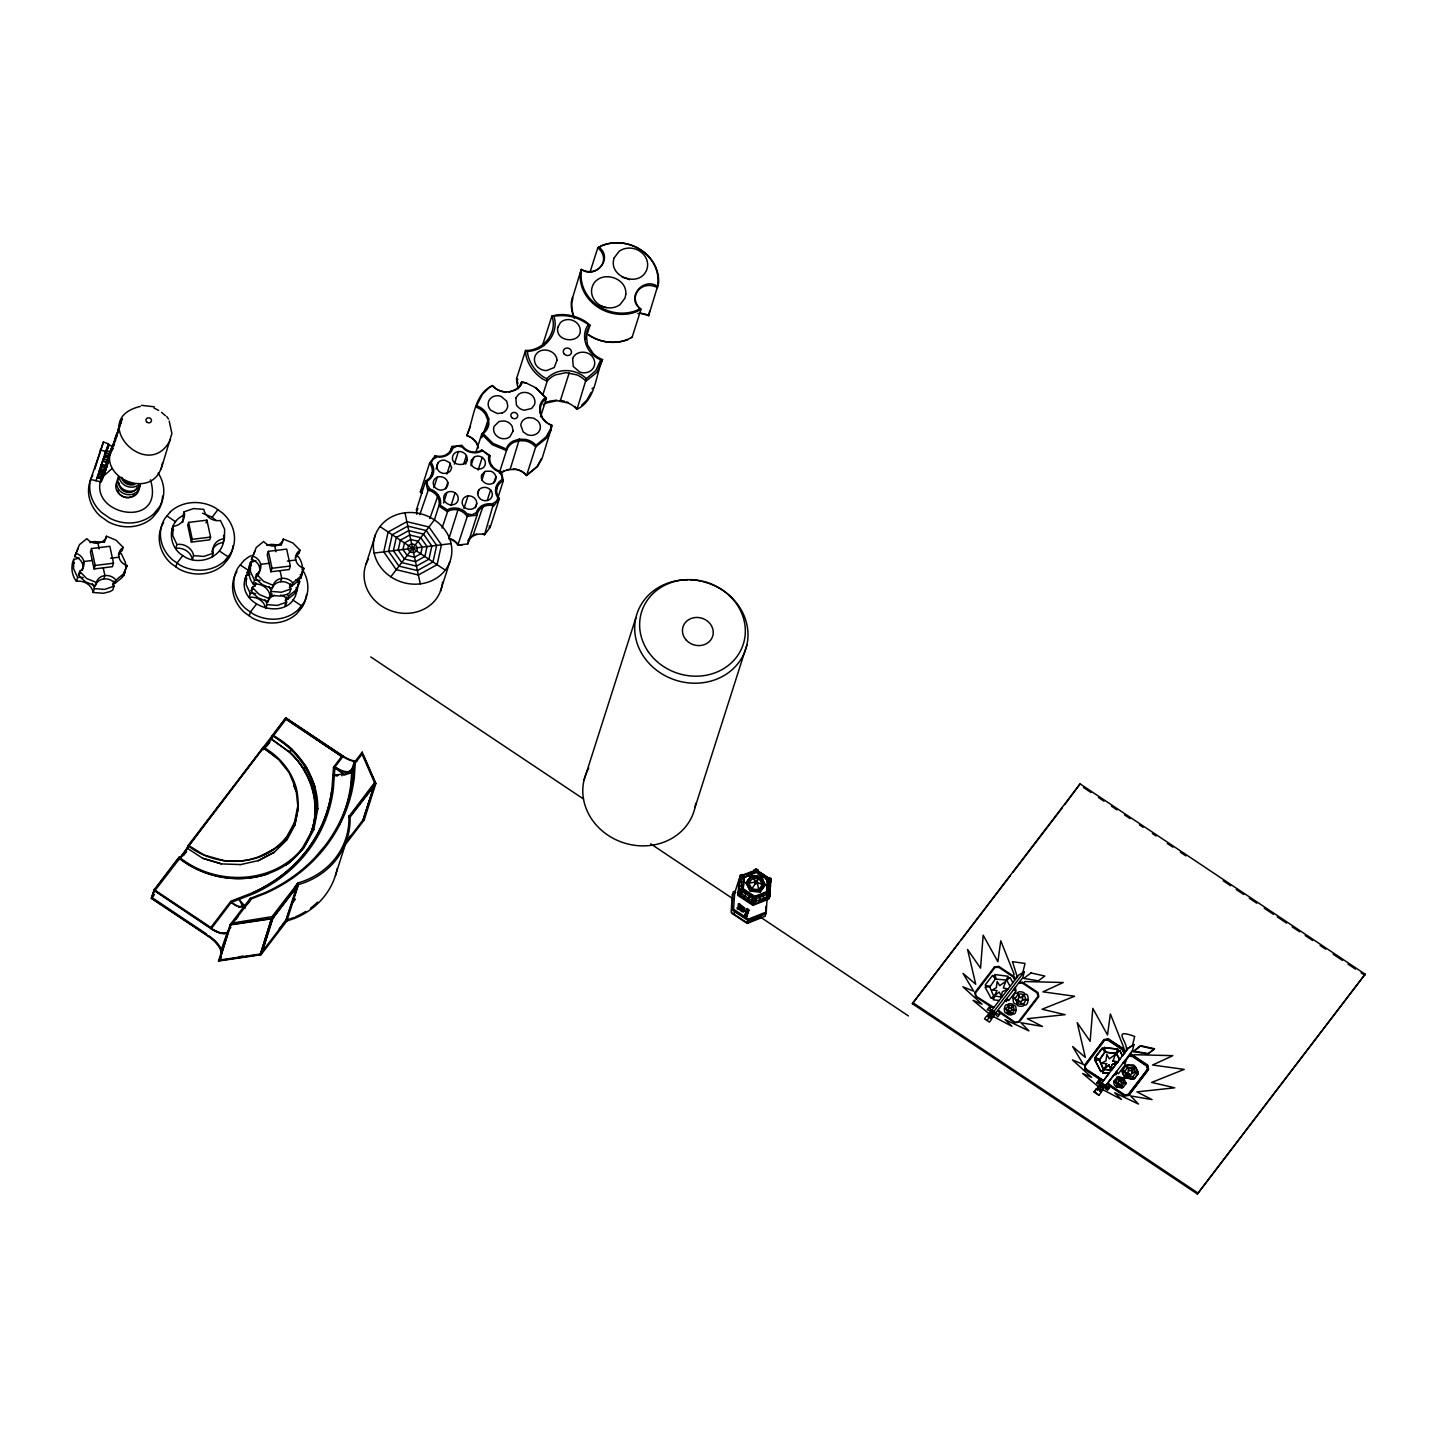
<?xml version="1.0" encoding="UTF-8"?>
<svg xmlns="http://www.w3.org/2000/svg" width="1437" height="1437" viewBox="0 0 1437 1437"><rect width="100%" height="100%" fill="white"/><g stroke="black" fill="none" stroke-linecap="round" stroke-linejoin="round"><path stroke-width="1.5" d="M739.893 907.034L738.205 904.035L740.055 905.903L739.031 903.532L744.546 908.094L744.797 910.501M421.454 493.358A13.58 12.143 17.7 0 0 420.412 491.849L429.591 463.091L435.231 455.709A13.58 12.143 17.7 0 0 451.972 446.494L461.942 445.272A13.58 12.143 17.7 0 0 481.7 450.015L488.885 455.601L488.652 456.715A14.855 13.292 17.7 0 0 499.25 471.803L501.854 475.845L502.124 479.707L501.082 480.299A14.855 13.292 17.7 0 0 497.364 497.13L498.046 498.136L496.178 501.495L492.155 503.938A14.855 13.292 17.7 0 0 476.294 512.668L472.037 514.787L467.097 513.799A14.855 13.292 17.7 0 0 448.38 509.309L442.039 528.062M746.737 914.543L745.552 913.196L746.953 914.794M506.956 469.701L516.278 469.432A16.993 15.214 17.7 0 1 526.571 475.485L535.678 446.997L536.019 445.236L534.366 443.602A17.927 16.041 17.7 0 0 525.744 439.435L519.35 439.165L510.225 469.163L504.603 470.869A16.993 15.214 17.7 0 0 502.178 472.396M747.366 910.411C751.443 912.872 744.815 910.555 746.809 911.866M756.149 896.347L755.952 901.376L756.096 898.736L766.639 894.532L767.951 896.58L765.274 892.718L762.059 894.461L763.945 898.179L759.939 899.778L759.185 895.143L756.149 896.347L755.108 903.568M747.617 911.759L747.833 913.303M343.694 775.244L350.736 772.926L353.897 762.975L362.178 752.144L361.89 754.694M993.865 996.021L991.135 998.374L985.099 987.147L986.213 986.716L985.243 984.92L992.536 975.4L995.338 979.064L989.806 987.039L993.506 995.787L1001.823 997.116M994.709 996.577L993.201 999.757L999.218 1000.529M996.164 978.741L994.745 974.555L1008.073 976.262L1006.169 980.016L995.338 979.064M1006.151 999.398L1006.529 1001.445L1004.75 1001.23M1006.852 998.481L1008.738 1000.619L1016.031 991.081L1015.366 987.363M1095.802 1059.895L1094.958 1057.704L1102.269 1048.166L1105.071 1051.848L1099.413 1060.219L1103.113 1068.966L1111.43 1070.296L1117.824 1061.709M1104.424 1047.447L1104.263 1048.848L1104.424 1047.447L1117.752 1049.154L1117.609 1050.537L1115.759 1053.195L1104.927 1052.243L1103.221 1049.082M1102.808 1072.9L1102.969 1071.535L1102.808 1072.936L1108.951 1073.313M1098.838 1088.258L1097.383 1088.366L1099.898 1084.755C1105.592 1086.695 1102.341 1089.803 1104.083 1085.671L1107.029 1087.629L1106.131 1089.066L1107.406 1089.947C1110.585 1088.923 1109.22 1084.019 1107.46 1087.342L1105.466 1085.977L1114.358 1074.373L1116.136 1074.607L1115.795 1072.397M768.921 898.969L752.934 905.346L737.989 895.502L739.049 879.282L734.666 893.006L733.606 909.226L748.551 919.069L764.538 912.693M744.617 896.005L747.527 892.269L744.671 890.401L740.881 893.545L742.821 891.856L752.683 898.359L752.198 900.783L753.204 896.023L750.365 894.137L748.354 898.466L750.186 894.694L743.091 890.006L743.881 877.666L756.401 871.72L767.753 879.21L766.711 891.102L770.322 892.97L770.196 895L769.19 898.143L753.204 904.52L738.259 894.676L740.306 875.313L742.3 874.522L745.408 877.055L748.623 875.313L746.054 873.714L748.443 875.851C754.497 877.163 748.982 870.535 750.886 872.977L751.479 874.63M738.852 888.623L739.408 886.234L743.558 884.833L739.606 886.252L738.852 888.623L738.762 893.113L740.738 894.191M743.18 888.461L739.39 889.503L738.384 892.646L741.294 888.982L741.977 878.276L740.127 878.151L738.905 884.545L739.929 878.133L743.953 878.672L740.181 877.342L740.306 875.313L743.881 877.666L745.408 877.055M739.804 876.893L739.875 878.941M743.755 881.743L739.66 882.174L738.259 894.676M744.671 890.401L741.133 892.772L739.265 891.533L743.091 890.006L744.222 876.588M766.711 891.102L766.622 892.646L770.196 895L768.202 895.808L767.107 898.772M765.993 906.208L765.346 916.177L747.168 923.416L732.223 913.573M751.785 895.089L754.461 897.496L766.622 892.646L767.753 879.21M767.017 899.796L766.119 913.734L748.443 920.776L731.918 909.908L733.086 891.964L734.99 891.209M769.442 890.85L769.981 882.749M769.19 898.143L770.322 892.97M767.286 884.384L770.591 885.659L769.585 892.072L771.238 878.779L769.37 877.558L765.993 879.372L767.412 880.306L771.238 878.779L770.106 883.953M766.891 890.563L770.07 893.76L770.142 889.683C762.921 886.036 772.603 888.389 769.388 892.054M770.735 880.36C768.579 886.072 771.938 889.79 768.975 884.905L767.107 884.941M339.312 824.784A174.2 155.897 17.7 0 0 350.844 784.081L351.903 769.19L345.778 773.986L334.354 774.92L334.965 766.927L343.209 756.149A17.711 7.526 37.4 0 0 357.041 760.82M343.587 845.351L363.22 819.701L374.823 783.291L362.07 754.156L355.37 762.921L353.897 762.975L355.19 763.442L353.897 762.975L352.837 777.866L350.844 784.081M362.178 752.144L375.865 783.47L350.053 817.168A80.903 72.389 17.7 0 1 298.447 884.599L286.825 921.027L261.013 954.743L218.532 961.03L230.171 924.584L233.297 922.374L251.259 898.915L265.737 893.257A175.53 157.1 17.7 0 0 354.328 777.543L355.19 763.442M756.634 882.803L755.611 882.049L756.078 883.019M1017.109 1003.26C1010.624 1007.786 1012.941 987.722 1017.971 994.458L1015.079 998.625L1017.719 1003.655C1027.85 1008.056 1028.245 990.847 1017.971 994.458M1017.54 1003.529C1013.66 1006.475 1027.042 1007.858 1022.893 1003.834M1018.402 994.278C1014.253 990.165 1028.156 991.674 1023.539 994.889M1023.324 1003.673C1028.712 1010.588 1030.401 989.446 1023.934 995.158M1133.2 1079.187L1134.422 1078.451L1132.59 1076.726C1118.22 1076.223 1132.715 1079.564 1133.2 1079.187L1125.297 1077.66C1118.83 1070.547 1124.937 1067.44 1126.536 1076.313M1127.38 1065.015L1134.188 1066.398L1133.146 1068.05L1127.578 1067.637L1126.249 1065.464L1122.333 1070.727M1137.673 1073.223C1127.955 1069.864 1142.253 1063.29 1127.291 1065.302M1134.332 1078.738L1138.158 1073.762L1135.895 1072.397L1133.631 1068.05M341.934 775.818L342.24 771.813L334.965 766.927A17.711 7.526 37.4 0 0 351.957 769.136M1007.463 1012.546C1002.361 1016.013 1004.373 1000.421 1008.217 1005.702L1005.918 1008.918L1007.93 1012.869C1015.743 1016.372 1016.246 1002.99 1008.217 1005.702M1007.786 1012.762C1004.732 1015.007 1015.133 1016.21 1011.953 1013.049M1008.558 1005.577C1005.361 1002.343 1016.175 1003.637 1012.546 1006.098M1012.277 1012.923C1016.408 1018.348 1017.935 1001.93 1012.851 1006.313M1113.711 1081.253L1117.232 1077.409L1117.878 1078.72L1114.124 1081.522M1114.178 1081.36L1115.597 1081.594L1117.519 1086.049C1120.07 1083.767 1124.075 1088.869 1121.632 1085.941L1117.609 1085.761M1116.836 1086.947L1122.171 1087.629L1116.747 1087.216L1116.998 1085.33C1116.01 1089.587 1111.052 1079.69 1115.615 1081.81L1116.926 1085.6M1116.818 1077.121L1123.86 1078.037L1125.979 1083.749L1124.237 1082.941C1124.075 1076.313 1115.399 1078.774 1115.633 1081.486M1122.081 1087.917L1122.566 1087.306M756.401 871.72L756.042 872.816L756.293 868.936L753.886 871.469L754.299 869.726L756.293 868.936L758.161 870.175L757.64 873.211L760.317 875.618M745.48 915.89L747.024 916.177L745.516 915.064M745.839 916.123C747.132 917.956 747.707 912.782 747.132 915.549M747.976 910.609C751.659 910.357 743.252 907.663 748.928 910.232M745.462 914.686L745.623 913.501L747.456 914.686M745.21 914.327L747.132 915.135M746.683 909.908L746.917 908.956M1115.381 1054.471L1109.31 1058.835L1106.813 1054.417L1105.969 1060.847L1101.892 1063.003M745.354 914.327L746.126 914.902M747.905 910.016L747.258 909.298L747.976 910.178M1132.931 1068.733L1129.787 1071.014L1128.548 1068.661L1128.063 1072.074L1125.907 1073.331L1128.35 1073.601L1125.907 1073.331M542.701 395.265L547.174 381.236A25.094 22.453 17.7 0 1 555.347 374.913L565.962 372.65L576.902 374.877A25.094 22.453 17.7 0 1 585.991 381.182L597.002 372.219L602.534 359.591L600.756 359.843L595.744 370.71L586.35 378.667L577.027 409.258A25.094 22.453 17.7 0 0 567.938 402.953L556.999 400.707L546.401 402.989A25.094 22.453 17.7 0 0 543.312 404.677M1121.974 1079.798L1119.495 1081.54L1118.579 1079.654L1118.148 1082.348L1116.459 1083.3L1118.363 1083.534L1116.459 1083.3M744.546 908.094L744.258 910.25M746.647 912.729L748.03 913.016M747.725 913.716L745.929 911.669L748.138 912.369M291.082 749.431L289.825 752.234C310.877 772.37 320.954 803.463 311.488 831.592C326.81 795.451 305.255 753.455 272.078 735.78L285.819 717.835L343.209 756.149M313.769 829.814L317.846 808.618M751.443 903.154L753.204 896.023M757.461 873.75L758.161 870.175M294.513 822.485L297.818 805.834M294.783 825.359L298.088 808.636L295.968 788.895M298.142 808.438L294.854 825.179L286.933 839.873M262.899 749.288L263.348 747.204A68.707 61.486 17.7 0 1 296.471 788.805C300.315 805.6 297.046 823.329 286.915 837.322C263.312 867.05 216.843 868.307 187.978 845.657L272.294 735.618L271.773 738.636L263.294 749.809M434.261 520.374L438.842 505.986L440.584 504.118A14.855 13.292 17.7 0 0 429.986 489.029L427.4 484.987L427.112 481.126L428.154 480.533A14.855 13.292 17.7 0 0 431.872 463.684L431.19 462.678L433.058 459.337L437.082 456.894A14.855 13.292 17.7 0 0 452.942 448.146L457.2 446.045L462.139 447.015A14.855 13.292 17.7 0 0 480.856 451.505L481.916 450.949M1016.408 978.058L1016.911 975.741L1012.438 961.676L1025.03 963.437L1022.767 972.651M747.366 913.86C747.869 914.974 743.647 909.154 747.779 912.746M78.981 557.807A13.777 12.34 17.7 0 1 73.754 559.316C70.575 566.447 71.634 575.177 76.43 581.338A13.777 12.34 17.7 0 1 93.118 592.475L103.374 593.265L109.913 591.631L112.787 590.05L114.008 586.188A13.777 12.34 17.7 0 1 113.846 581.087M73.754 559.316L73.538 568.657L77.67 577.476L76.43 581.338M82.268 570.435A11.209 10.041 17.7 0 0 74.634 556.55L78.352 548.036M74.634 556.55L79.43 544.695L86.849 538.641A11.209 10.041 17.7 0 0 97.914 543.168L99.171 548.97M98.542 475.593L98.003 477.282L101.578 478.144L101.901 476.725M102.656 474.767L103.302 472.737L99.728 471.875L99.081 473.905L102.656 474.767L107.434 465.408L102.745 477.353L97.447 476.096M100.949 468.067L100.267 470.186L103.841 471.049L108.763 461.241L103.931 473.635L98.632 472.36M150.454 479.886C166.979 534.097 74.832 513.332 106.248 469.127L103.751 473.617M104.524 468.929L104.829 467.492M106.212 463.181L103.841 471.049M104.075 458.295L103.248 460.846L106.823 461.69L107.146 460.271M99.854 468.552L105.152 469.827L106.266 465.732M101.237 464.241L106.536 465.516L109.499 458.978M105.278 454.523L104.703 456.283L108.278 457.146L108.601 455.709M106.536 465.516L109.589 457.559M114.547 443.153L110.038 451.649L106.464 450.787L105.835 452.745L109.41 453.607L111.888 448.308L111.314 450.086M102.961 458.78L108.278 460.056L109.374 455.996M104.165 455.008L109.481 456.283L113.002 447.985L112.427 449.745M122.091 575.788A13.777 12.34 17.7 0 1 123.923 575.501L124.588 572.465M110.559 558.239L118.948 557.215A11.209 10.041 17.7 0 0 127.103 565.531L123.384 574.028L115.966 580.081L114.888 583.422A11.209 10.041 17.7 0 0 103.823 578.913A11.209 10.041 17.7 0 0 95.237 585.847L85.663 581.877L80.472 577.44L78.55 574.71L79.628 571.351A11.209 10.041 17.7 0 0 83.867 561.508L92.237 560.484M114.242 442.955C91.483 477.138 155.573 503.938 162.489 462.912M161.142 469.001L171.883 433.471L169.225 421.077M173.015 526.337L172.799 535.678L176.931 544.497A13.777 12.34 17.7 0 1 193.6 555.634L203.874 556.442L213.269 553.209A13.777 12.34 17.7 0 1 224.406 538.677L224.639 529.319L220.49 520.517A13.777 12.34 17.7 0 1 203.82 509.381L193.546 508.572L184.152 511.788A13.777 12.34 17.7 0 1 173.015 526.337L171.775 530.199A13.777 12.34 17.7 0 0 173.608 529.93M249.966 574.549A13.777 12.34 17.7 0 1 246.374 575.321L246.158 584.661L250.289 593.481L249.068 597.343A13.777 12.34 17.7 0 1 265.737 608.48L266.977 604.618A13.777 12.34 17.7 0 0 264.983 599.732M249.212 573.309A11.209 10.041 17.7 0 0 247.254 572.555L250.99 564.058M247.254 572.555L252.05 560.699M255.822 560.61A13.777 12.34 17.7 0 1 250.595 562.118C247.415 569.268 248.457 577.997 253.271 584.14A13.777 12.34 17.7 0 1 269.94 595.277L280.215 596.086L286.753 594.451L289.609 592.87L290.849 589.008A13.777 12.34 17.7 0 1 290.687 583.889M250.595 562.118L250.361 571.477L254.511 580.279L253.271 584.14M258.175 574.89A11.209 10.041 17.7 0 0 251.475 559.352L255.193 550.856M251.475 559.352L256.271 547.497L263.672 541.462A11.209 10.041 17.7 0 0 274.754 545.97L275.994 551.772M297.208 588.469C293.202 626.568 228.393 605.426 247.847 572.501M295.968 579.722A11.209 10.041 17.7 0 0 299.722 581.536L296.004 590.05L288.586 596.086L287.508 599.445A11.209 10.041 17.7 0 0 280.592 595.134M298.932 578.59A13.777 12.34 17.7 0 1 300.746 578.321L301.429 575.267M300.746 578.321C303.925 571.172 302.884 562.442 298.07 556.299A13.777 12.34 17.7 0 1 296.22 556.46M287.4 561.041L295.771 560.017A11.209 10.041 17.7 0 0 303.943 568.333L300.207 576.848L292.807 582.883L291.729 586.242A11.209 10.041 17.7 0 0 280.664 581.716A11.209 10.041 17.7 0 0 272.06 588.649L262.486 584.697L257.295 580.243L255.391 577.512L256.451 574.171A11.209 10.041 17.7 0 0 260.69 564.328L269.078 563.304M478.503 447.985L476.276 442.722A16.993 15.214 17.7 0 0 466.791 435.573C474.174 418.868 473.527 394.582 492.442 385.475A16.993 15.214 17.7 0 0 502.734 391.529L505.986 392.085M475.863 452.368L481.718 434.046A16.993 15.214 17.7 0 0 487.7 425.011L487.592 419.478L485.365 414.215A16.993 15.214 17.7 0 0 475.898 407.084L482.401 394.295L488.993 387.81L492.532 385.87L494.166 387.505A17.927 16.041 17.7 0 0 502.788 391.672L509.183 391.96L515.111 390.163A17.927 16.041 17.7 0 0 521.541 384.146L522.421 382.206L526.571 383.212L535.839 387.756L546.401 398.426L540.546 416.748M637.83 313.571A15.071 13.49 17.7 0 1 648.662 315.637L658.559 283.179A39.607 35.44 17.7 0 0 602.049 245.44L597.792 247.793A15.071 13.49 17.7 0 1 603.378 256.684C604.726 263.779 599.031 270.533 592.08 271.449A15.071 13.49 17.7 0 1 581.249 269.384L571.333 301.842A39.607 35.44 17.7 0 0 574.459 318.493M572.68 299.004L571.89 302.614A38.835 34.757 17.7 0 0 573.543 315.404M590.158 271.719L597.792 247.793L602.57 245.529A38.835 34.757 17.7 0 1 657.984 282.532L657.571 287.705A15.071 13.49 17.7 0 0 646.74 285.64C639.788 286.556 634.094 293.31 635.441 300.405A15.071 13.49 17.7 0 0 641.028 309.296L636.771 311.649A39.607 35.44 17.7 0 1 580.261 273.91L581.249 269.384L581.195 273.443A38.835 34.757 17.7 0 0 636.609 310.446L640.022 308.56L641.028 309.296L632.118 337.228L627.304 339.617A38.835 34.757 17.7 0 1 588.901 335.072M535.552 387.756L546.401 398.426A16.993 15.214 17.7 0 0 540.42 407.461L540.51 412.976L542.737 418.239A16.993 15.214 17.7 0 0 552.203 425.388L542.108 458.403L537.582 466.522L526.571 475.485L524.685 473.438A17.585 15.735 17.7 0 0 516.242 469.342L513.099 468.947M545.431 397.564L543.743 398.965A17.927 16.041 17.7 0 0 539.719 406.599L539.827 412.419L542.18 417.969A17.927 16.041 17.7 0 0 549.185 424.238L551.377 425.172L550.551 428.909L546.132 436.83L536.019 445.236M544.174 345.563L542.899 344.179L551.862 316.104L556.712 314.883A39.607 35.44 17.7 0 1 586.17 321.96L590.014 325.265A25.094 22.453 17.7 0 0 586.26 334.534L587.392 344.646L593.212 353.592A25.094 22.453 17.7 0 0 602.534 359.591C595.259 376.171 595.798 400.258 577.027 409.258L574.944 406.491M649.65 311.11L648.662 315.637L641.333 313.41M179.769 857.404L179.266 859.47L188.696 845.549L204.216 855.033L222.214 860.206M1126.141 1050.86C1129.159 1042.669 1110.37 1027.563 1134.673 1036.436L1132.482 1045.453M458.421 508.464L448.865 538.767A13.58 12.143 17.7 0 1 457.864 545.126L467.815 543.904A13.58 12.143 17.7 0 1 484.556 534.69L490.197 527.325L499.393 498.549A13.58 12.143 17.7 0 1 503.309 480.766L501.333 471.57A13.58 12.143 17.7 0 1 490.143 455.655L481.7 450.015M1110.891 1069.254L1108.879 1065.051L1110.891 1069.254L1112.04 1064.637L1117.555 1062.177L1112.04 1064.637M747.348 908.687L748.461 909.675M991.853 1010.157L1018.761 975.004L1024.24 971.789L1022.767 977.681L995.859 1012.834M1124.973 1060.506L1125.872 1061.763L1124.686 1062.428L1132.374 1050.86L1133.973 1044.591L1128.404 1048.004M1129.554 1074.158L1127.452 1075.9L1129.554 1074.158L1130.524 1076.421C1129.123 1072.882 1138.068 1072.541 1131.691 1072.056M1119.243 1084.127C1115.507 1087.378 1120.195 1081.594 1120.034 1085.743C1122.908 1082.42 1120.591 1082.259 1123.015 1082.69M744.348 910.052L743.216 911.309C739.013 907.034 739.247 909.172 741.546 908.435L743.109 910.16L741.133 909.136M744.42 910.699L744.132 911.633L744.707 910.753M158.16 473.096A37.38 33.446 17.7 0 1 159.453 506.902L153.849 513.763A37.38 33.446 17.7 0 1 109.374 517.949L101.506 512.362A37.38 33.446 17.7 0 1 90.657 479.437L103.446 441.949L108.529 443.979L106.787 449.476M94.716 469.27L103.446 441.949M95.974 480.712L108.529 443.979M102.332 463.756L101.596 466.019L105.17 466.881L107.649 461.582L106.985 463.63M107.811 448.685L108.996 444.949L112.499 446.35M101.578 478.144L102.117 476.455M106.823 461.69L107.649 459.157M108.278 457.146L108.835 455.385M109.41 453.607L110.038 451.649M104.057 472.845L104.596 471.156M105.781 467.438L106.32 465.75M108.278 460.056L108.907 458.044L103.608 456.768M109.481 456.283L110.038 454.505L104.739 453.248L107.901 445.937M112.122 448.003L115.625 439.776L115.086 441.464M113.846 442.596L113.307 444.284L116.81 436.058L116.271 437.746M118.84 426.933L119.415 425.154M90.657 479.437L101.273 481.988L105.17 472.522L102.674 476.994M120.6 424.149L121.247 422.155L118.732 426.645M82.789 564.867L83.867 561.508A11.209 10.041 17.7 0 0 75.712 553.191M91.519 548.539L90.423 552.024L94.07 568.944L112.391 566.699L113.505 563.214L109.859 546.294L91.519 548.539L95.183 565.459L94.07 568.944M118.391 554.987A11.209 10.041 17.7 0 1 122.109 550.712L123.187 547.371L116.074 540.186L106.518 536.235L105.44 539.576A11.209 10.041 17.7 0 1 104.739 541.318M93.118 592.475L94.339 588.595A13.777 12.34 17.7 0 0 92.363 583.727M95.237 585.847L96.297 582.488A11.209 10.041 17.7 0 1 104.901 575.554A11.209 10.041 17.7 0 1 115.966 580.081M103.823 578.913L104.901 575.554L103.23 567.831M123.923 575.501L125.145 571.639M127.103 565.531L122.307 577.387L114.888 583.422M182.625 522.385A13.777 12.34 17.7 0 0 182.912 515.649L184.152 511.788M176.931 544.497L175.691 548.359A13.777 12.34 17.7 0 1 192.378 559.496L193.6 555.634M188.606 522.403L187.726 525.17L191.372 542.09L209.694 539.845L210.574 537.079L206.928 520.158L188.606 522.403L192.253 539.324L191.372 542.09M175.853 566.825L177.074 563.017L182.804 555.544C198.288 567.543 226.669 556.55 223.543 535.283M206.048 522.924L206.928 520.158M212.047 557.089L213.269 553.209M224.406 538.677L223.184 542.539A13.777 12.34 17.7 0 0 211.868 551.988M226.812 560.574L228.034 556.766L219.448 551.036M246.374 575.321L245.152 579.183A13.777 12.34 17.7 0 0 246.966 578.913M220.849 953.791A17.711 7.526 37.4 0 0 208.67 936.529L151.28 898.215L154.028 890.132L211.419 928.446A18.178 7.724 37.4 0 0 226.777 932.9M154.262 890.293L151.729 898.269L154.262 890.293L179.23 857.063C214.796 886.09 273.156 885.048 302.704 847.866L301.411 850.039L312.853 829.275M152.699 898.035L206.533 933.978M274.449 595.349A11.209 10.041 17.7 0 0 267.857 601.852L258.283 597.9L253.092 593.445L251.17 590.715L252.247 587.374A11.209 10.041 17.7 0 0 255.966 583.099M259.63 567.687L260.69 564.328A11.209 10.041 17.7 0 0 252.535 556.011M268.36 551.359L267.246 554.844L270.892 571.764L289.232 569.519L290.328 566.034L286.681 549.114L268.36 551.359L272.006 568.28L270.892 571.764M249.23 615.808L250.433 612L256.163 604.528M331.983 788.949A157.477 140.934 17.7 0 1 252.517 892.754L230.926 901.143L210.844 927.476L155.16 890.293L187.636 848.171L178.08 860.17L178.871 857.655M178.314 860.332L179.23 857.063L153.813 890.275L211.149 928.805A18.178 7.724 37.4 0 0 226.489 933.278L227.297 932.595L221.047 950.342A18.178 7.724 37.4 0 0 208.742 936.331L151.28 898.215M295.232 557.79A11.209 10.041 17.7 0 1 298.95 553.532L300.028 550.173L292.914 543.006L283.34 539.055L282.281 542.396A11.209 10.041 17.7 0 1 281.58 544.138M240.141 864.535L221.226 863.906L202.976 858.464L187.169 848.153L263.348 747.204M267.857 601.852L268.917 598.51A11.209 10.041 17.7 0 1 272.042 593.84M269.94 595.277L271.18 591.415A13.777 12.34 17.7 0 0 269.186 586.53M272.06 588.649L273.138 585.308A11.209 10.041 17.7 0 1 281.724 578.375A11.209 10.041 17.7 0 1 292.807 582.883M280.664 581.716L281.724 578.375L280.071 570.633M286.466 597.091A13.777 12.34 17.7 0 0 286.628 602.193L285.406 606.073A13.777 12.34 17.7 0 1 285.083 604.366M299.722 581.536L294.926 593.391L287.508 599.445M303.943 568.333L299.147 580.189L291.729 586.242M300.171 609.557L301.393 605.749L292.825 600.019M295.914 789.075L289.16 772.747L277.916 758.628L263.474 747.887L277.862 758.826M315.224 787.207L306.297 766.729L291.675 748.911L273.479 735.636C299.668 750.383 318.206 778.261 317.793 808.797M286.107 719.147L341.737 756.509L286.107 719.147L273.425 735.816M219.484 960.545L230.764 924.368L219.484 960.545L260.313 954.509L271.593 918.315L260.313 954.509M221.496 959.359L218.532 961.03L221.208 957.545M233.117 922.913L272.006 916.644L298.088 882.911A79.61 71.257 17.7 0 0 348.922 816.539L374.536 782.698L375.865 783.47L364.244 819.898L342.509 848.297M290.274 751.928L291.028 749.36L289.861 752.305L271.431 739.085L272.581 736.139M248.852 902.598L250.182 898.448L264.929 892.682A174.2 155.897 17.7 0 0 315.08 857.422L324.852 845.944A174.2 155.897 17.7 0 0 352.837 777.866L354.328 777.543M366.148 563.843L375.452 534.672M271.827 917.183L272.635 918.297L261.013 954.743L260.115 953.899M285.406 900.514L297.872 885.569L272.994 918.045L261.606 953.773L271.647 919.698M343.425 773.968L333.546 767.089L331.929 789.129A157.477 140.934 17.7 0 1 252.463 892.934M294.854 887.114L297.728 883.037L298.447 884.599L272.635 918.297L230.171 924.584L250.182 898.448L251.259 898.915L247.236 904.466M260.923 953.324L285.801 920.83L297.19 885.12M297.872 885.569L285.801 920.83M332.953 775.297L337.318 776.016M430.759 477.156L432.088 473.042L433.453 472.935M419.784 514.715L428.747 488.724M436.094 469.037L438.105 462.714M433.884 487.718L437.243 477.192M450.015 452.655L451.972 446.494L453.194 447.051M429.807 518.559L438.195 494.957M350.718 772.944L351.903 769.19M446.925 473.994L450.284 463.45M445.757 488.796L447.787 482.473C446.656 477.389 439.884 474.964 435.716 478.036A7.419 6.646 17.7 0 0 438.195 489.586C442.776 491.598 449.009 487.736 447.787 482.473M454.361 464.187L458.385 451.541M443.584 502.968L446.943 492.442M463.702 463.989L466.378 455.565L465.354 454.11A7.419 6.646 17.7 0 0 452.871 455.637C449.045 467.384 471.623 467.51 466.432 455.619M451.056 505.501L455.08 492.873C451.074 489.909 444.069 491.957 443.656 497.346A7.419 6.646 17.7 0 0 454.254 504.405C459.301 502.734 459.535 495.406 455.08 492.873M465.642 464.133L466.989 459.912M335.36 875.762L346.982 839.316M470.995 465.75L473.689 457.325M481.754 437.8L488.706 418.706L486.371 413.155A17.927 16.041 17.7 0 0 479.347 406.869L477.156 405.952M363.256 755.233L375.434 783.093L363.417 819M374.608 783.991L363.22 819.701M463.935 508.59L467.977 495.963C472.935 495.19 478.234 500.148 476.383 505.195A7.419 6.646 17.7 0 1 463.882 506.722C460.109 503.058 462.768 496.25 467.977 495.963M478.198 470.043L482.221 457.415M440.458 591.2L449.781 562.011A39.607 35.44 17.7 0 0 404.947 512.811A39.607 35.44 17.7 0 0 383.122 570.202A39.607 35.44 17.7 0 0 449.781 562.011M481.934 480.12L484.61 471.695M477.551 494.166L478.898 489.945C482.149 485.796 489.263 486.892 491.616 491.454A7.419 6.646 17.7 0 1 484.538 500.687C479.563 500.381 475.593 494.22 478.898 489.945M475.396 507.764L476.743 503.561M467.815 543.904L476.994 515.129A13.58 12.143 17.7 0 1 493.753 505.914L499.393 498.549L498.046 498.136M520.338 385.96L521.631 381.883L526.66 383.104M487.215 500.525L490.592 489.999M493.879 482.886L495.891 476.581M499.322 472.971L506.471 450.571A16.993 15.214 17.7 0 1 513.692 442.362L519.314 440.656L525.367 440.925A16.993 15.214 17.7 0 1 535.678 446.997L546.689 438.016L551.215 429.914L551.377 425.172M498.064 497.22L503.309 480.766L502.124 479.707M560.25 400.941L569.214 372.866M585.542 339.294L590.014 325.265L585.38 322.66A37.865 33.877 17.7 0 0 557.215 315.906L551.862 316.104C558.185 332.989 542.845 351.005 525.547 350.466L516.601 378.542A29.728 26.602 17.7 0 0 518.506 388.762M583.925 780.542L635.837 617.892M694.951 807.684L746.863 645.051M740.181 877.342L739.372 880.504M741.797 876.085L742.3 874.522M733.678 914.255L734.145 912.8M741.133 892.772L740.235 895.772M745.983 882.983L751.497 875.259L761.107 876.336L765.22 885.156L759.922 892.179L750.294 891.102L745.983 882.983L751.497 875.259M740.163 907.861C738.959 903.945 748.282 910.968 741.959 911.669L737.001 907.789L740.199 907.771M739.624 908.795L740.72 906.406L744.312 909.082M746.108 891.335L744.456 892.934M744.725 895.862L743.971 898.233M741.115 908.148C744.761 908.885 739.498 906.855 741.061 908.328M743.288 912.046L744.043 910.537L745.444 911.04L738.349 905.4L742.139 907.843M742.282 910.322L742.408 909.28M743.432 909.423C743.18 908.561 743.809 909.01 742.139 910.286M750.294 891.102L746.198 882.282M744.6 910.142L744.132 910.645M748.461 898.323L747.707 900.694M745.354 911.327L742.354 908.974M747.312 914.776L745.336 913.986M766.963 891.551L754.802 896.419L753.204 904.52M765.22 885.156L761.107 876.336M747.294 921.476L746.827 922.931L760.802 917.363L761.376 915.854M761.736 876.57L763.155 877.504L765.382 875.869L761.646 873.409L760.478 875.079M759.922 892.179L765.436 884.438M759.185 895.143L759.939 899.778M763.316 876.947L766.172 878.833L769.37 877.558M765.274 892.718L768.202 895.808M912.351 1003.691L1080.103 783.883L1365.15 974.196L1197.38 1194.003L912.351 1003.691L958.623 943.229M1080.103 783.883L1064.781 804.576M1085.276 1069.793L1084.594 1065.194L1104.245 1039.526L1108.592 1038.987L1124.363 1049.513L1124.255 1052.926L1122.692 1049.369L1108.574 1039.939L1104.784 1040.083L1085.025 1066.218L1085.761 1069.577M1085.043 1066.2L1085.779 1069.541M1084.594 1065.194L1085.276 1069.757L1101.047 1080.319L1103.221 1080.373L1085.941 1069.002M1095.856 1059.734L1099.521 1059.213L1094.958 1057.704M1103.472 1069.2L1099.539 1059.823L1094.832 1059.913L1100.742 1071.553L1101.963 1070.727L1100.742 1071.517M1095.928 1059.5L1094.707 1060.326M1084.414 1065.769L1104.245 1039.526M1094.85 1058.081L1102.269 1048.166M1104.784 1040.083L1108.394 1040.478L1122.513 1049.944L1124.56 1053.141M1099.467 1059.392L1105.071 1051.848M1102.143 1048.543L1103.293 1048.866M1104.065 1040.101L1108.592 1038.987M1105.754 1051.92L1104.352 1048.561M1096.844 1082.851L1098.119 1083.696L1096.844 1082.851L1099.036 1079.726L1100.311 1080.588L1099.449 1081.989L1101.443 1083.336L1108.825 1073.673M1100.742 1090.018L1100.024 1090.988L1101.407 1091.904L1099.018 1095.299L1094.114 1092.012L1096.485 1088.635L1097.724 1090.036L1096.485 1088.635M1099.036 1079.726L1100.149 1081.073M1101.802 1084.701L1098.856 1082.744C1104.784 1088.132 1099.664 1079.834 1098.102 1083.732M1099.449 1081.953L1100.311 1080.588M1101.047 1080.283L1101.496 1079.385M1111.519 1070.008L1104.388 1069.469L1102.88 1071.822L1101.838 1071.104M1108.825 1065.248L1104.891 1068.176L1108.879 1065.051M1097.383 1088.366L1099.898 1084.755M1106.598 1063.757L1101.838 1063.2M1099.952 1085.366L1101.317 1086.534L1099.556 1088.923L1098.03 1087.899L1100.006 1085.204M1101.46 1083.3L1128.476 1047.789L1122.459 1055.89L1119.836 1050.519L1116.585 1053.555L1119.657 1059.536L1117.717 1062.087L1112.921 1061.242L1115.453 1054.255M1099.736 1085.294L1100.976 1085.456M1101.407 1091.904L1100.024 1090.988M1099.018 1095.299L1094.275 1091.527M1099.862 1091.473L1100.976 1089.677M1101.874 1087.091C1107.478 1088.312 1096.162 1092.479 1101.91 1086.929M1100.598 1090.503L1101.658 1091.222L1097.563 1087.791M1104.083 1085.671L1102.933 1087.468M1105.466 1085.977L1132.374 1050.86M1117.752 1049.154L1104.334 1047.735M1117.609 1050.519L1119.746 1050.788M1129.069 1055.459L1131.961 1054.596L1147.732 1065.122L1148.594 1069.128L1128.763 1095.353L1124.417 1095.928L1108.646 1085.366L1107.855 1083.48L1124.65 1094.85L1128.279 1094.401L1147.858 1068.841L1146.78 1065.446L1132.661 1056.015L1128.889 1055.997L1131.781 1055.171L1147.552 1065.697L1148.414 1069.703L1128.763 1095.389M1107.029 1087.629L1106.131 1089.084M1109.095 1084.468L1108.43 1083.229M1107.478 1087.306L1108.322 1085.941M1108.646 1085.366L1108.035 1082.923M1107.406 1089.911L1109.598 1086.785M1114.358 1074.373L1116.136 1074.607M1119.657 1059.536L1115.813 1053.034L1117.699 1050.249M1116.495 1071.481L1117.357 1072.936L1116.298 1073.241M1122.944 1051.381L1124.56 1053.105M1122.477 1055.854L1119.836 1050.519M1124.363 1049.513L1108.412 1039.526M1117.321 1073.08L1118.345 1073.798L1125.638 1064.242L1122.944 1063.003M1117.717 1076.78L1122.944 1077.768M1123.644 1062.087L1124.686 1063.29M1115.938 1086.659L1116.747 1087.216M1117.429 1085.779L1116.477 1086.21M1122.261 1071.876L1124.776 1071.517L1127.668 1067.35L1133.524 1068.338M1126.249 1065.464L1128.009 1067.44M1122.998 1077.93L1122.153 1079.259L1118.148 1078.756M1122.459 1079.456L1124.201 1083.049L1126.069 1082.851M1133.973 1044.591L1128.35 1048.184M1130.542 1056.446L1128.566 1055.818L1132.482 1056.572L1146.6 1066.02L1147.66 1069.415L1128.099 1094.976L1124.47 1095.425M1121.974 1085.815L1124.273 1082.6L1125.71 1082.726M1133.326 1051.597L1140.709 1045.669L1154.504 1048.741L1147.983 1054.004L1133.326 1051.597L1140.709 1045.669M1125.297 1077.66L1122.351 1071.589M1124.776 1071.517L1126.536 1076.277L1132.967 1076.672L1133.811 1078.379M1126.357 1078.379L1127.237 1076.421M1133.506 1055.62L1134.476 1054.704L1172.843 1055.656L1152.528 1065.015L1184.214 1069.379L1151.648 1082.42L1174.765 1087.809L1136.918 1091.869L1152.043 1099.61L1130.524 1095.91L1138.517 1104.065L1114.681 1092.731L1121.507 1099.449L1102.844 1089.677M1124.417 1095.892L1124.65 1094.85M1133.003 1076.564L1135.877 1072.828L1138.158 1073.762M1128.763 1095.353L1124.596 1095.353L1108.825 1084.809M1135.895 1072.397L1137.619 1073.403M1135.284 1066.523L1138.23 1072.595L1135.194 1066.811M1147.983 1054.004L1154.504 1048.741M1197.38 1194.003L1365.15 974.196M751.03 897.263L751.605 895.628M1131.62 1072.253L1133.003 1068.517M187.385 848.926L188.498 845.962M994.296 996.29L997.009 990.578L992.231 990.021L996.38 987.668L997.152 981.453L999.721 985.656L1005.774 981.291L1003.313 988.063L1008.109 988.907M1104.891 1068.176L1106.67 1063.56M1120.914 1082.51L1122.046 1079.582M1127.452 1075.9L1128.422 1073.403M1117.627 1085.312L1118.435 1083.336M105.835 452.745L108.996 444.949M102.081 462.858L100.5 466.504L105.799 467.779M100.752 467.025L99.171 470.671L104.47 471.947M488.706 418.706L488.814 424.526A17.927 16.041 17.7 0 1 484.808 432.142L481.718 434.046L492.262 444.698L506.471 450.571L506.992 446.961A17.927 16.041 17.7 0 1 513.422 440.943L519.35 439.165M746.665 911.22L747.042 910.322M304.159 769.711L305.452 766.963M467.815 514.787L457.864 545.126L462.696 544.641M747.186 915.513L744.977 914.902L745.911 915.064M312.907 789.811L314.29 787.189M286.753 836.801L294.567 822.287M313.841 829.616L303.494 848.62L287.759 863.799M119.864 423.107L122.379 418.616L117.654 430.687L119.774 425.657M119.792 426.699L115.912 436.147L118.858 429.609M113.757 442.219L115.427 439.237M113.613 446.081L114.152 445.111M104.236 475.449L112.194 468.426M170.536 439.56C148.011 484.449 86.974 419.065 140.359 406.42M182.912 515.649C166.89 523.104 168.237 547.174 182.804 555.544M422.119 493.34L420.412 491.849L421.921 489.155M470.51 426.196L466.791 435.573L469.755 436.74A17.585 15.735 17.7 0 1 476.617 442.901L478.036 445.542M541.426 458.637L536.971 466.63L526.517 475.252M591.218 392.301L586.835 400.151L581.59 405.288M315.421 810.971L316.805 808.528M285.819 717.835L272.545 735.78M588.038 324.942C579.632 337.264 587.571 354.777 600.756 359.843M751.892 888.946L755.179 883.647L754.407 882.21L759.365 879.031L762.4 884.743L758.664 889.701L751.892 888.946L748.839 883.216L752.575 878.276L759.365 879.031M1104.388 1069.469L1102.933 1071.661L1101.892 1070.96L1103.598 1068.805M1133.182 1067.907L1134.673 1066.865M1122.189 1079.115L1123.411 1078.199L1122.495 1079.313M751.982 876.175L747.096 883.019L750.922 890.221L759.454 891.174L764.161 884.941L760.317 877.756L751.785 876.786M769.118 878.33L757.91 870.948M738.69 906.388L739.48 907.394L738.42 905.31M739.067 907.016L738.079 906.531L739.696 907.483M758.664 889.701L757.083 881.132M739.893 908.992L743.612 911.274M742.175 906.729L740.109 908.256M763.155 877.504L765.382 875.869M741.061 909.064L742.175 909.783M742.552 907.573L741.528 907.933L742.48 907.124M742.731 907.232L742.264 908.202M741.779 909.477L741.223 908.04M741.636 908.759L742.516 909.136M741.995 910.016L742.947 909.585M751.946 901.574L753.707 902.957L755.611 901.987M746.324 911.597C749.665 913.932 743.073 911.345 747.15 913.519M746.683 912.279L747.599 912.585M745.893 914.579L745.552 913.591M748.21 911.327L747.851 912.854L746.539 911.866M202.581 513.243L212.155 517.194L217.885 509.722M390.828 576.812L434.405 519.871M188.642 845.728L263.474 747.887M286.161 718.302L343.156 756.365M263.761 748.731L271.503 738.133M183.9 854.009L186.307 850.884M265.45 747.366L269.438 742.157M182.571 856.111L186.307 851.225M267.031 745.785L269.689 742.318M183.792 855.141L186.559 851.405M154.495 894.353L152.035 897.874M333.492 767.286L341.79 756.329M211.149 928.805L231.213 902.454L253.181 893.868A158.842 142.155 17.7 0 0 333.33 789.164L334.354 774.92L338.144 775.369M235.686 919.554L238.255 916.213M230.854 927.332L228.178 930.817A17.711 7.526 37.4 0 1 211.185 928.589M221.226 951.096L221.334 949.965A18.178 7.724 37.4 0 0 209.03 935.954M282.802 903.927L272.994 918.045M357.597 806.211L349.748 816.467L375.291 784.44M361.531 801.092L372.003 787.404M292.681 902.687L295.393 899.131M279.065 929.146L285.927 920.021L286.466 921.153L294.369 918.441A80.903 72.389 17.7 0 0 337.228 868.541M345.114 842.872L350.61 835.544M961.335 939.69L1010.337 875.672M1013.067 872.133L1062.051 808.115M1013.031 975.885L1014.163 974.394L1000.763 940.804L997.889 961.766L983.177 935.2L980.537 968.179L967.586 949.516L975.723 984.237L963.006 973.37L973.711 991.207L962.862 986.788L982.028 1004.194L973.029 1000.314L988.961 1013.66M988.854 1015.905L988.135 1016.857L986.734 1015.941L984.507 1018.833L989.428 1022.12L991.656 1019.21L990.255 1018.294L990.991 1017.324M991.189 1012.851L992.195 1011.54L987.237 1009.708L989.267 1007.032L990.542 1007.894L989.842 1008.81L997.871 1014.163L999.847 1014.091L997.799 1016.767L994.332 1012.977L993.326 1014.288M986.968 1020.486L1024.24 971.789M1023.737 983.016L1024.868 981.543L1063.236 982.513L1042.939 991.835L1074.607 996.236L1042.059 1009.241L1065.158 1014.666L1027.329 1018.689L1042.454 1026.431L1020.917 1022.731L1028.91 1030.886L1005.074 1019.587L1011.917 1026.269L993.236 1016.516M1122.638 1049.064L1123.77 1047.555L1110.37 1013.947L1107.496 1034.945L1092.803 1008.343L1090.144 1041.34L1077.193 1022.659L1085.33 1057.416L1072.613 1046.531L1083.3 1064.386L1072.469 1059.931L1091.617 1077.373L1082.636 1073.475L1098.551 1086.839M1098.263 1083.247L1099 1082.277M1094.114 1092.012L1096.341 1089.12M1097.724 1090.036L1098.604 1088.599M1100.796 1086.031L1101.945 1084.234M1101.694 1090.342L1103.634 1087.827M1101.658 1091.222L1104.173 1087.593M1134.422 1078.451L1138.248 1073.475M1122.962 1087.575L1126.069 1083.462M746.108 894.03L747.527 892.269M1010.067 986.357L1006.942 980.537L1009.043 978.058L1010.139 977.627L1012.869 982.71M1126.806 1076.151L1126.446 1077.624M554.035 316.715C559.442 333.528 544.569 351.095 527.541 351.329L525.547 350.466L525.888 355.155A39.607 35.44 17.7 0 0 542.575 378.901L547.174 381.236L546.886 378.703C556.873 367.459 576.003 368.339 586.35 378.667M286.502 837.017C271.342 856.165 245.871 864.014 222.16 860.386M286.592 840.196L274.036 852.482L258.139 860.817M995.284 994.997L999.218 992.069L1001.284 996.075L1002.379 991.674L1007.894 989.195M591.99 388.798L593.571 387.649M272.294 735.618L271.413 739.067L289.735 752.431A84.19 75.353 17.7 0 1 285.891 865.092M114.008 586.188L104.614 589.404L94.339 588.595M290.849 589.008L281.454 592.224L271.18 591.415M286.628 602.193L277.233 605.426L266.977 604.618M258.534 857.153L274.162 848.962M274.09 852.285L258.193 860.619L240.087 864.715M287.813 863.601C255.445 886.054 210.036 882.516 179.481 858.536L179.535 858.356C204.341 877.54 237.949 883.629 267.821 873.947M743.36 887.922L739.337 890.311M475.898 407.084L476.94 406.617M745.569 876.516L742.049 875.295L754.138 870.696L754.694 872.888M739.301 878.456L741.294 877.666M734.666 893.006L735.726 892.575M734.217 893.634L732.313 894.407L731.146 912.333L747.671 923.219M756.203 900.586L754.209 901.376L752.341 900.155M755.862 901.197L759.85 899.598L759.095 901.969M767.861 896.419L763.855 898.017L763.101 900.37M759.041 901.017L765.041 898.628M238.506 907.322L242.44 905.777L245.35 907.968M993.578 976.082L994.673 975.669M1006.601 1000.35L1007.714 999.918M1103.167 1049.261L1104.317 1048.669M1104.981 1052.064L1116.531 1053.716M545.611 402.522L547.928 401.659M630.699 337.749L632.118 337.228M287.795 919.626L293.687 917.596L294.369 918.441M489.101 527.63L490.197 527.325A13.58 12.143 17.7 0 1 489.173 525.816M771.112 880.809C758.79 882.587 776.86 881.043 769.208 881.33L768.526 892.036L769.873 893.742M741.025 909.28L740.199 908.076M89.938 542.629L94.285 541.533L104.56 542.342M431.19 462.678L429.591 463.091A13.58 12.143 17.7 0 1 425.675 480.856L416.496 509.632L416.82 514.32M266.779 545.449L271.126 544.354L281.401 545.162M737.271 909.01L739.193 908.597M549.15 401.21L556.748 400.133M491.041 465.875L491.957 465.678M748.839 883.216L754.407 882.21M230.872 924.835L271.701 918.782M238.704 956.808L242.997 956.162M219.358 960.078L260.187 954.042M192.253 539.324L210.574 537.079M95.183 565.459L113.505 563.214M374.141 553.065L451.092 543.617M272.006 568.28L290.328 566.034M362.645 819.952L364.244 819.898M141.527 405.342L154.244 406.779M420.412 491.849L421.418 491.867M488.885 455.601L490.143 455.655M1101.227 1079.744L1103.4 1079.834M560.089 400.366L564.507 401.192M1013.229 998.464L1015.079 998.625M1026.216 999.505L1028.066 999.649M1122.872 1071.481L1124.74 1071.625L1122.926 1070.906M986.213 986.716L989.806 987.039M1013.965 989.195L1015.079 989.285M1004.481 1008.792L1005.918 1008.918M1014.576 1009.708L1016.013 1009.834M751.282 875.959L760.891 877.037M755.179 883.647L756.904 883.845M739.66 882.174L743.576 882.3M750.527 890.383L760.137 891.479M769.621 894.532L769.693 896.58L767.609 897.209M1102.898 1072.649L1108.915 1073.421M342.24 771.813L350.736 772.926M1085.456 1069.218L1102.79 1080.121M1101.317 1079.959L1102.79 1080.157M1013.265 997.889L1015.115 998.194M1026.18 999.936L1028.03 1000.224M1133.47 1051.13L1148.127 1053.537M986.267 985.62L989.859 986.213M1013.265 990.111L1015.007 990.398M1096 1058.386L1099.592 1058.997M1004.517 1008.343L1005.954 1008.594M1014.54 1010.049L1015.977 1010.283M1112.974 1061.027L1117.77 1061.889M427.112 481.126L425.675 480.856L427.651 490.053A13.58 12.143 17.7 0 1 438.842 505.986L447.284 511.626A13.58 12.143 17.7 0 1 467.043 516.35L476.994 515.129L476.042 513.781M742.139 875.474L754.407 871.576L754.138 870.696M1140.565 1046.136L1154.36 1049.19M482.706 533.792L484.556 534.69L493.394 504.225M600.504 305.847L606.36 307.644M506.111 448.919L492.981 443.35L483.119 433.561M100.051 450.015L105.368 451.272M102.153 461.331L107.47 462.606M97.985 474.408L103.284 475.665M96.908 477.785L102.207 479.042M273.138 585.308L263.564 581.356L256.451 574.171M268.917 598.51L259.343 594.541L252.247 587.374M96.297 582.488L86.723 578.536L79.628 571.351M745.785 912.675L747.222 913.411L746.342 912.639M203.03 858.266L221.28 863.727M566.429 401.857L568.226 402.486M522.421 382.206L521.631 381.883A16.993 15.214 17.7 0 1 514.41 390.092L509.183 391.96M657.176 286.143C643.129 276.874 625.742 297.836 640.022 308.56M582.003 269.833C596.05 279.101 613.437 258.139 599.157 247.398M746.234 911.705L747.725 912.118M245.35 906.603L239.081 899.382L242.44 905.777M757.856 882.587L762.4 884.743M546.886 378.703L543.707 377.105A37.865 33.877 17.7 0 1 527.756 354.4L527.541 351.329M447.338 509.884L440.351 505.231M154.01 408.036L158.645 410.389M748.246 910.753L746.755 909.944M745.031 915.171L747.024 915.872M495.783 487.897L496.897 488.598M473.078 535.336L482.85 506.938L482.275 505.537M757.802 871.091L761.538 873.57M765.274 876.031L769.011 878.492M743.432 888.928L754.802 896.419M740.989 893.401L752.198 900.783M739.911 894.73L753.06 903.406M1083.48 787.494L1090.934 792.47M1098.389 797.445L1103.975 801.181M1111.43 806.157L1117.016 809.893M1124.47 814.869L1130.057 818.605M1139.361 824.82L1143.098 827.299M1152.402 833.532L1156.138 836.011M1167.311 843.483L1172.897 847.201M1180.352 852.177L1185.938 855.913M1223.192 880.791L1230.647 885.767M1236.233 889.503L1243.688 894.479M1249.292 898.215L1256.728 903.19M1264.183 908.166L1273.505 914.381M1277.224 916.86L1286.546 923.093M1292.132 926.811L1299.587 931.787M1305.173 935.523L1312.628 940.499M1320.082 945.474L1325.668 949.21M1333.123 954.186L1342.427 960.401M1348.014 964.137L1355.468 969.113M1361.055 972.849L1364.791 975.328M379.979 526.553L445.254 570.13M1008.002 977.358L1009.043 978.058M992.231 997.961L993.272 998.643M1108.178 1086.39L1109.436 1087.27M1099.592 1081.504L1107.622 1086.857M1106.292 1088.599L1107.568 1089.444M912.711 1002.559L1197.739 1192.872M166.926 515.973L175.512 521.703M240.284 564.957L247.146 569.537M370.764 656.943L583.53 798.99M650.727 843.86L732.834 898.7M760.802 917.363L908.435 1015.941M236.674 906.1L231.213 902.454A17.711 7.526 37.4 0 0 245.044 907.124M746.557 910.591L748.372 911.435M285.837 920.291L286.825 921.027M746.45 910.232L747.635 911.166M517.895 379.566L516.601 378.542L517.967 383.625M746.737 910.573L748.3 911.938M161.501 412.293L165.381 415.634M212.155 517.194L216.053 520.535M417.287 510.404L416.496 509.632A13.58 12.143 17.7 0 0 418.059 508.752M752.575 878.276L755.359 880.953M297.567 883.575L298.447 884.599M458.205 544.641L457.379 543.509A14.46 12.933 17.7 0 0 448.937 538.3M166.728 416.496L168.524 419.047M435.842 456.607L435.231 455.709L435.716 457.002M1094.832 1059.913L1100.868 1071.158M760.514 877.127L764.358 884.33L759.652 890.563L751.12 889.611L747.294 882.408M763.945 898.179L762.221 893.922M250.182 898.448L250.774 899.562M1117.681 1077.229L1118.202 1078.594M293.669 785.069L296.256 791.212M293.615 785.249L296.202 791.41M404.947 512.811L420.287 583.871M572.339 297.315L572.627 298.734M298.142 580.404L298.447 584.608M125.827 568.585L125.378 562.298L121.229 553.479A13.777 12.34 17.7 0 1 119.379 553.658M754.299 869.726L754.533 873.427M354.292 761.376A18.178 7.724 37.4 0 1 342.994 756.58M317.613 902.095A79.556 71.203 17.7 0 1 310.446 908.238M305.74 911.471A79.556 71.203 17.7 0 1 295.483 916.86M289.789 752.252A84.19 75.353 17.7 0 1 285.945 864.912M442.47 582.147A39.607 35.44 17.7 0 1 392.66 611.318A39.607 35.44 17.7 0 1 368.573 558.813M501.639 472.414A17.585 15.735 17.7 0 1 504.153 470.833M467.959 540.599A14.46 12.933 17.7 0 1 476.707 533.953M627.861 339.581A39.607 35.44 17.7 0 1 588.703 334.947M622.293 277.377A17.334 15.502 17.7 0 1 629.424 279.694M702.657 581.518A57.193 51.175 17.7 0 1 736.876 664.882A57.193 51.175 17.7 0 1 641.549 653.188A57.193 51.175 17.7 0 1 687.91 579.722M690.011 579.758A57.193 51.175 17.7 0 1 700.591 581.051M695.724 803.301A57.193 51.175 17.7 0 1 623.335 842.693A57.193 51.175 17.7 0 1 588.739 768.077M236.925 571.387A37.38 33.446 17.7 0 0 244.38 612.378L252.247 617.964A37.38 33.446 17.7 0 0 296.723 613.779L302.327 606.917A37.38 33.446 17.7 0 0 306.494 594.559M251.206 555.562A37.38 33.446 17.7 0 0 243.751 560.735L238.129 567.579A37.38 33.446 17.7 0 0 245.583 608.569L253.469 614.156A37.38 33.446 17.7 0 0 297.944 609.971L303.548 603.109A37.38 33.446 17.7 0 0 302.237 569.303M285.227 600.953A13.777 12.34 17.7 0 1 286.394 597.792M294.711 591.793A13.777 12.34 17.7 0 1 296.543 591.523L297.764 587.661A13.777 12.34 17.7 0 0 295.95 587.931M250.289 593.481A13.777 12.34 17.7 0 1 255.876 593.661M163.567 522.403A37.38 33.446 17.7 0 0 171.021 563.394L178.889 568.98A37.38 33.446 17.7 0 0 223.364 564.795L228.968 557.933A37.38 33.446 17.7 0 0 233.135 545.575M252.714 589.529A11.209 10.041 17.7 0 1 251.17 590.715M255.624 582.775A11.209 10.041 17.7 0 1 254.888 586.458M248.332 569.214A11.209 10.041 17.7 0 1 250.289 569.968M287.184 594.595A11.209 10.041 17.7 0 1 288.586 596.086M118.948 557.215A11.209 10.041 17.7 0 1 123.187 547.371M80.095 573.525A11.209 10.041 17.7 0 1 78.55 574.71M106.518 536.235A11.209 10.041 17.7 0 1 97.914 543.168M112.607 584.949A13.777 12.34 17.7 0 1 113.074 583.314M77.67 577.476A13.777 12.34 17.7 0 1 83.256 577.638M74.347 562.891A13.777 12.34 17.7 0 1 72.515 563.178M256.936 576.345A11.209 10.041 17.7 0 1 255.391 577.512M283.34 539.055A11.209 10.041 17.7 0 1 274.754 545.97M295.771 560.017A11.209 10.041 17.7 0 1 300.028 550.173M300.153 574.728A13.777 12.34 17.7 0 1 301.986 574.459M254.511 580.279A13.777 12.34 17.7 0 1 260.097 580.458M289.448 587.769A13.777 12.34 17.7 0 1 290.597 584.59M251.188 565.711A13.777 12.34 17.7 0 1 249.355 565.98M89.453 483.245A37.38 33.446 17.7 0 0 100.285 516.17L108.152 521.757A37.38 33.446 17.7 0 0 152.627 517.571L158.25 510.71A37.38 33.446 17.7 0 0 162.561 496.142M90.064 481.161A37.38 33.446 17.7 0 1 92.83 475.18M134.467 494.292A9.358 8.371 17.7 0 1 132.869 495.855M130.857 496.968A9.358 8.371 17.7 0 1 117.654 490.268M138.922 485.526A11.783 10.544 17.7 0 1 126.707 497.507A11.783 10.544 17.7 0 1 116.397 482.85M140.036 485.437A11.783 10.544 17.7 0 1 124.624 493.915A11.783 10.544 17.7 0 1 118.66 477.569M137.162 487.287A9.358 8.371 17.7 0 1 126.564 492.244A9.358 8.371 17.7 0 1 119.127 482.958M140.521 484.682A11.765 10.526 17.7 0 1 125.737 490.466A11.765 10.526 17.7 0 1 118.427 476.545M138.473 484.987A11.765 10.526 17.7 0 1 119.343 477.946M134.88 484.377A9.358 8.371 17.7 0 1 121.678 477.659M134.09 483.82A11.747 10.508 17.7 0 1 121.373 477.371M557.843 327.223C554.448 343.677 584.895 344.126 579.686 327.187A11.442 10.239 17.7 0 0 560.448 322.571L557.843 327.223M557.017 360.238L554.233 367.567L546.455 370.602A11.442 10.239 17.7 0 1 535.552 355.101C540.707 345.994 556.335 349.963 557.017 360.238M1018.887 995.679L1018.456 998.913L1016.318 1000.152L1018.761 1000.421L1017.845 1002.721L1019.893 1001.176L1020.935 1003.242L1021.527 1000.942L1024.635 999.523L1022.03 999.074L1023.342 995.554L1020.18 997.835L1018.887 995.679M1008.918 1006.672L1008.54 1009.169L1006.87 1010.121L1008.774 1010.355L1008.038 1012.133L1009.636 1010.947L1010.427 1012.564L1010.912 1010.786L1013.354 1009.708L1011.325 1009.331L1012.384 1006.618L1009.906 1008.361L1008.918 1006.672M114.978 438.411L114.529 440.476L118.139 431.89L114.978 438.411M388.152 531.995L383.751 551.88L396.271 569.699L418.365 574.998L437.082 564.687L441.482 544.803L428.962 526.984L406.869 521.685L388.152 531.995M392.229 534.726L388.565 551.287L399.001 566.142L417.413 570.543L433.004 561.957L436.668 545.395L426.232 530.54L407.821 526.14L392.229 534.726M396.307 537.456L393.379 550.712L401.713 562.568L416.443 566.106L428.927 559.227L431.854 545.97L423.52 534.115L408.791 530.576L396.307 537.456M400.384 540.168L398.193 550.12L404.444 559.011L415.491 561.669L424.849 556.514L427.04 546.563L420.79 537.672L409.743 535.013L400.384 540.168M404.462 542.899L402.989 549.527L407.174 555.454L414.539 557.233L420.772 553.784L422.244 547.156L418.059 541.228L410.695 539.45L404.462 542.899M408.539 545.611L407.803 548.934L409.886 551.898L413.569 552.778L416.694 551.072L417.431 547.748L415.347 544.785L411.665 543.904L408.539 545.611M451.559 467.672C450.949 474.695 440.387 475.306 437.62 469.378A7.419 6.646 17.7 0 1 444.698 460.127L449.763 462.696L451.559 467.672M471.444 460.109C468.211 469.055 484.431 473.06 485.401 463.468A7.257 6.484 17.7 0 0 475.054 456.553L471.444 460.109M481.7 474.893C479.347 481.431 488.346 486.856 493.52 482.796A7.419 6.646 17.7 0 0 491.041 471.246L485.419 471.246L481.7 474.893M515.883 397.905L516.368 404.767A9.897 8.856 17.7 0 0 524.523 410.21L531.636 408.431L534.456 404.749A9.897 8.856 17.7 0 0 530.612 394.205A9.897 8.856 17.7 0 0 518.703 394.223L515.883 397.905M513.153 430.956L509.848 436.902A9.897 8.856 17.7 0 1 497.92 436.92A9.897 8.856 17.7 0 1 494.077 426.376L499.034 421.526L504.01 420.915A9.897 8.856 17.7 0 1 512.165 426.358L513.153 430.956M572.644 358.514L573.219 366.435L579.74 372.039A11.442 10.239 17.7 0 0 592.816 368.77A11.442 10.239 17.7 0 0 591.918 356.142C586.835 350.269 575.68 350.844 572.644 358.514M614.228 257.762C607.294 276.838 639.483 288.478 646.74 269.743A17.334 15.502 17.7 0 0 640.022 251.295A17.334 15.502 17.7 0 0 619.167 251.313L614.228 257.762M625.813 294.244L624.951 298.195L620.012 304.644A17.334 15.502 17.7 0 1 599.157 304.68A17.334 15.502 17.7 0 1 592.439 286.232C598.978 269.509 627.179 276.605 625.813 294.244M348.922 816.18L350.053 817.168L348.922 816.18M348.904 816.539L350.053 817.168L348.904 816.539M745.102 914.525L745.067 914.597M994.458 966.921L974.807 992.59L975.669 996.613L991.44 1007.139L993.614 1007.229L976.172 996.398L975.436 993.039L994.997 967.478L998.787 967.335L1012.905 976.765L1014.648 979.747L1014.594 976.909L998.805 966.382L994.458 966.921M990.129 1012.151L987.794 1015.187L992.069 1018.043L994.404 1014.989L990.129 1012.151M990.219 1012.6L988.297 1015.133L989.824 1016.157L991.53 1013.929L990.219 1012.6M992.141 1014.324L990.434 1016.552L991.961 1017.576L993.901 1015.061L992.141 1014.324M1038.071 996.236L1018.492 1021.797L1014.863 1022.246L998.248 1010.319L999.038 1012.205L1014.809 1022.749L1019.156 1022.21L1038.825 996.524L1037.945 992.518L1022.174 981.992L1019.282 982.854L1022.875 983.411L1037.011 992.841L1038.071 996.236M170.392 511.752L164.77 518.595A37.38 33.446 17.7 0 0 172.224 559.586L180.11 565.172A37.38 33.446 17.7 0 0 224.567 560.987L230.189 554.125A37.38 33.446 17.7 0 0 222.735 513.153L214.849 507.566A37.38 33.446 17.7 0 0 170.392 511.752M1030.976 972.957L1023.719 978.417L1038.376 980.824L1044.771 976.01L1030.976 972.957M502.285 412.94L497.31 413.551L490.574 410.138A9.897 8.856 17.7 0 1 489.801 399.217A9.897 8.856 17.7 0 1 501.1 396.378L506.758 401.228L507.746 405.827A9.897 8.856 17.7 0 1 502.285 412.94M528.672 417.574L526.247 418.185A9.897 8.856 17.7 0 0 520.787 425.298L523.212 431.926L527.433 434.746A9.897 8.856 17.7 0 0 538.731 431.908A9.897 8.856 17.7 0 0 537.959 420.987L533.738 418.167L528.672 417.574M1106.885 1088.096L1103.939 1086.121L1106.867 1088.114M511.662 417.484A3.503 3.143 17.7 0 0 517.554 416.766A3.503 3.143 17.7 0 0 513.584 412.419A3.503 3.143 17.7 0 0 511.662 417.484M564.274 354.077A4.167 3.736 17.7 0 0 571.297 353.215A4.167 3.736 17.7 0 0 566.573 348.041A4.167 3.736 17.7 0 0 564.274 354.077M648.41 651.895A53.331 47.726 17.7 0 0 739.768 652.2A53.331 47.726 17.7 0 0 689.275 579.632A53.331 47.726 17.7 0 0 648.41 651.895M686.257 640.112A15.556 13.921 17.7 0 0 712.429 636.896A15.556 13.921 17.7 0 0 694.825 617.569A15.556 13.921 17.7 0 0 686.257 640.112M146.628 421.867A2.802 2.497 17.7 0 0 151.334 421.292A2.802 2.497 17.7 0 0 148.173 417.826A2.802 2.497 17.7 0 0 146.628 421.867"/></g></svg>
